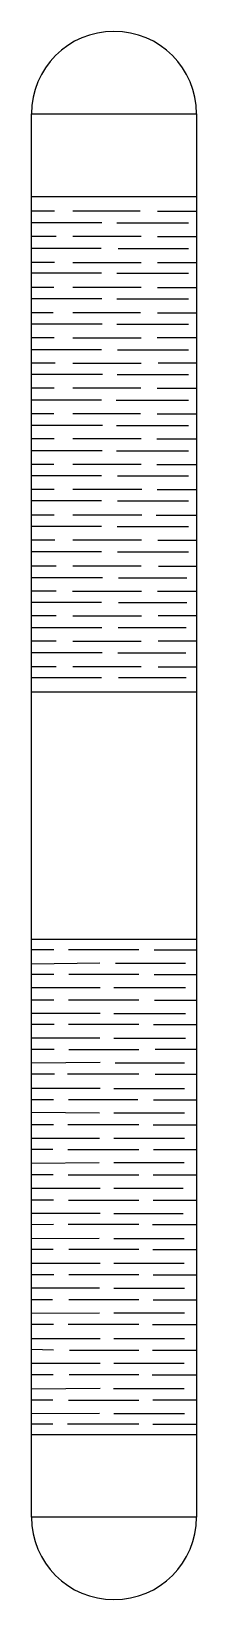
# Model space of a CAD drawing. Header units: millimetres. Extents: x 0 to 20, y -10 to 180.
import ezdxf

# ---------------------------------------------------------------- set-up
doc = ezdxf.new("R2010")
doc.units = ezdxf.units.MM
doc.layers.get('0').update_dxf_attribs({"linetype": 'CONTINUOUS'})

msp = doc.modelspace()

# ---------------------------------------------------------------- linework, layer by layer
for p, q in [((0, 0), (0, 170)), ((0, 170), (20, 170)), ((20, 170), (20, 0)), ((0, 160), (20, 160)), ((2.79, 158.2), (0, 158.2)), ((13.17, 158.2), (5, 158.2)), ((15.27, 158.2), (20, 158.2)), ((8.51, 156.81), (0, 156.81)), ((10.35, 156.81), (19, 156.81)), ((3, 155.15), (0, 155.15)), ((13.29, 155.15), (5, 155.15)), ((15.27, 155.15), (20, 155.15)), ((8.46, 153.69), (0, 153.69)), ((2.79, 152), (0, 152)), ((5, 152), (13.29, 152)), ((10.5, 153.69), (19, 153.69)), ((15.27, 152), (20, 152)), ((8.49, 150.69), (0, 150.69)), ((10.35, 150.69), (19, 150.69)), ((2.72, 148.98), (0, 148.98)), ((13.29, 148.98), (5, 148.98)), ((15.27, 148.98), (20, 148.98)), ((8.51, 147.59), (0, 147.59)), ((10.35, 147.59), (19, 147.59)), ((2.65, 145.91), (0, 145.91)), ((8.57, 144.51), (0, 144.51)), ((13.21, 145.91), (5, 145.91)), ((10.35, 144.51), (19, 144.51)), ((15.27, 145.91), (20, 145.91)), ((2.77, 142.88), (0, 142.88)), ((5, 142.88), (13.27, 142.88)), ((20, 142.88), (15.24, 142.88)), ((8.47, 141.43), (0, 141.43)), ((10.42, 141.43), (19, 141.43)), ((2.87, 139.81), (0, 139.81)), ((5, 139.81), (13.27, 139.81)), ((20, 139.81), (15.36, 139.81)), ((8.59, 138.41), (0, 138.41)), ((10.37, 138.41), (19, 138.41)), ((2.75, 136.76), (0, 136.76)), ((8.47, 135.31), (0, 135.31)), ((13.24, 136.76), (5, 136.76)), ((10.27, 135.31), (19, 135.31)), ((15.24, 136.76), (20, 136.76)), ((2.72, 133.66), (0, 133.66)), ((13.22, 133.66), (5, 133.66)), ((15.24, 133.66), (20, 133.66)), ((8.59, 132.26), (0, 132.26)), ((10.29, 132.26), (19, 132.26)), ((2.77, 130.62), (0, 130.62)), ((13.29, 130.62), (5, 130.62)), ((15.19, 130.62), (20, 130.62)), ((8.57, 129.17), (0, 129.17)), ((2.72, 127.52), (0, 127.52)), ((13.27, 127.52), (5, 127.52)), ((10.29, 129.17), (19, 129.17)), ((15.19, 127.52), (20, 127.52)), ((8.47, 126.17), (0, 126.17)), ((10.42, 126.17), (19, 126.17)), ((2.77, 124.49), (0, 124.49)), ((13.37, 124.49), (5, 124.49)), ((15.24, 124.49), (20, 124.49)), ((8.49, 123.12), (0, 123.12)), ((10.42, 123.12), (19, 123.12)), ((2.77, 121.37), (0, 121.37)), ((8.47, 120.02), (0, 120.02)), ((13.37, 121.37), (5, 121.37)), ((10.39, 120.02), (19, 120.02)), ((15.09, 121.37), (20, 121.37)), ((2.82, 118.34), (0, 118.34)), ((13.32, 118.34), (5, 118.34)), ((15.31, 118.34), (20, 118.34)), ((8.47, 116.96), (0, 116.96)), ((10.43, 116.96), (19, 116.96)), ((3, 115.2), (0, 115.2)), ((13.3, 115.2), (5, 115.2)), ((15.38, 115.2), (20, 115.2)), ((8.62, 113.81), (0, 113.81)), ((3, 112.19), (0, 112.19)), ((4.98, 112.19), (13.31, 112.19)), ((10.53, 113.81), (18.82, 113.81)), ((15.27, 112.19), (20, 112.19)), ((8.47, 110.82), (0, 110.82)), ((10.53, 110.8), (18.82, 110.8)), ((3, 109.18), (0, 109.18)), ((5, 109.18), (13.31, 109.18)), ((20, 109.18), (15.35, 109.18)), ((8.53, 107.72), (0, 107.72)), ((18.74, 107.72), (10.5, 107.72)), ((2.98, 106.14), (0, 106.14)), ((8.56, 104.7), (0, 104.7)), ((5, 106.14), (13.27, 106.14)), ((10.47, 104.7), (18.69, 104.7)), ((20, 106.14), (15.35, 106.14)), ((3, 103.03), (0, 103.03)), ((13.3, 103.03), (5, 103.03)), ((15.36, 103.03), (20, 103.03)), ((8.49, 101.69), (0, 101.69)), ((18.74, 101.69), (10.56, 101.69)), ((0, 100), (20, 100)), ((0, 70), (20, 70)), ((2.71, 68.71), (0, 68.71)), ((13, 68.71), (4.51, 68.71)), ((14.87, 68.71), (20, 68.71)), ((8.28, 67.12), (0, 67)), ((10.17, 67.12), (18.65, 67.12)), ((2.73, 65.74), (0, 65.74)), ((13, 65.74), (4.55, 65.74)), ((14.87, 65.74), (20, 65.74)), ((8.31, 64.13), (0, 64.13)), ((18.67, 64.13), (10, 64.13)), ((2.71, 62.63), (0, 62.63)), ((8.31, 61), (0, 61)), ((13, 62.63), (4.51, 62.63)), ((10, 61), (18.65, 61)), ((14.89, 62.63), (20, 62.63)), ((2.76, 59.66), (0, 59.69)), ((13, 59.66), (4.51, 59.66)), ((14.78, 59.66), (20, 59.66)), ((8.28, 58.03), (0, 58.03)), ((10, 58.03), (18.65, 58.03)), ((2.76, 56.67), (0, 56.67)), ((4.53, 56.67), (13, 56.67)), ((20, 56.67), (15, 56.67)), ((8.31, 55.07), (0, 55)), ((2.81, 53.67), (0, 53.67)), ((13, 53.67), (4.37, 53.67)), ((10.14, 55.03), (18.55, 55.03)), ((15, 53.67), (20, 53.67)), ((8.31, 51.94), (0, 51.94)), ((10, 51.94), (18.54, 51.94)), ((2.69, 50.56), (0, 50.56)), ((12.9, 50.56), (4.48, 50.56)), ((14.78, 50.56), (20, 50.56)), ((8.24, 48.93), (0, 49)), ((2.69, 47.53), (0, 47.53)), ((13, 47.53), (4.43, 47.53)), ((18.54, 48.93), (10, 48.93)), ((14.75, 47.53), (20, 47.53)), ((8.24, 45.88), (0, 45.88)), ((18.54, 45.88), (10, 45.88)), ((2.58, 44.52), (0, 44.52)), ((4.43, 44.52), (13, 44.52)), ((14.78, 44.52), (20, 44.52)), ((8.2, 42.91), (0, 42.84)), ((18.48, 42.91), (10, 42.91)), ((2.63, 41.46), (0, 41.46)), ((4.45, 41.46), (13, 41.46)), ((14.75, 41.46), (20, 41.46)), ((8.31, 39.83), (0, 39.83)), ((2.69, 38.41), (0, 38.41)), ((4.48, 38.41), (13, 38.41)), ((18.39, 39.83), (10, 39.83)), ((14.75, 38.41), (20, 38.41)), ((8.31, 36.77), (0, 36.78)), ((9.98, 36.77), (18.36, 36.77)), ((2.67, 35.44), (0, 35.4)), ((13, 35.44), (4.47, 35.44)), ((14.66, 35.44), (20, 35.44)), ((8.22, 33.75), (0, 33.73)), ((2.63, 32.43), (0, 32.43)), ((13, 32.43), (4.54, 32.43)), ((9.99, 33.75), (18.48, 33.75)), ((14.72, 32.43), (20, 32.43)), ((8.31, 30.74), (0, 30.74)), ((18.5, 30.74), (10, 30.74)), ((2.72, 29.35), (0, 29.35)), ((13, 29.35), (4.54, 29.35)), ((14.74, 29.35), (20, 29.35)), ((8.23, 27.73), (0, 27.73)), ((9.97, 27.73), (18.53, 27.73)), ((2.56, 26.32), (0, 26.32)), ((8.25, 24.71), (0, 24.66)), ((13, 26.32), (4.55, 26.32)), ((18.53, 24.71), (10, 24.71)), ((14.74, 26.32), (20, 26.32)), ((2.66, 23.33), (0, 23.33)), ((13, 23.33), (4.46, 23.33)), ((14.66, 23.33), (20, 23.33)), ((8.32, 21.6), (0, 21.58)), ((18.53, 21.6), (10, 21.6)), ((2.66, 20.23), (0, 20.29)), ((4.6, 20.23), (13, 20.23)), ((14.66, 20.23), (20, 20.23)), ((8.32, 18.59), (0, 18.6)), ((2.62, 17.25), (0, 17.25)), ((13, 17.25), (4.59, 17.25)), ((18.51, 18.59), (10, 18.59)), ((14.63, 17.25), (20, 17.25)), ((8.31, 15.56), (0, 15.5)), ((9.93, 15.57), (18.5, 15.57)), ((2.59, 14.16), (0, 14.16)), ((4.5, 14.16), (13, 14.16)), ((20, 14.16), (14.72, 14.16)), ((8.26, 12.56), (0, 12.5)), ((9.96, 12.56), (18.55, 12.56)), ((2.6, 11.25), (0, 11.25)), ((0, 10), (20, 10)), ((13, 11.25), (4.37, 11.25)), ((14.7, 11.25), (20, 11.25)), ((20, 0), (0, 0))]:
    msp.add_line(p, q)
for centre, start, end in [((10, 170), 0, 180), ((10, 0), 180, 360)]:
    msp.add_arc(centre, 10, start, end)

doc.saveas('drawing.dxf')
